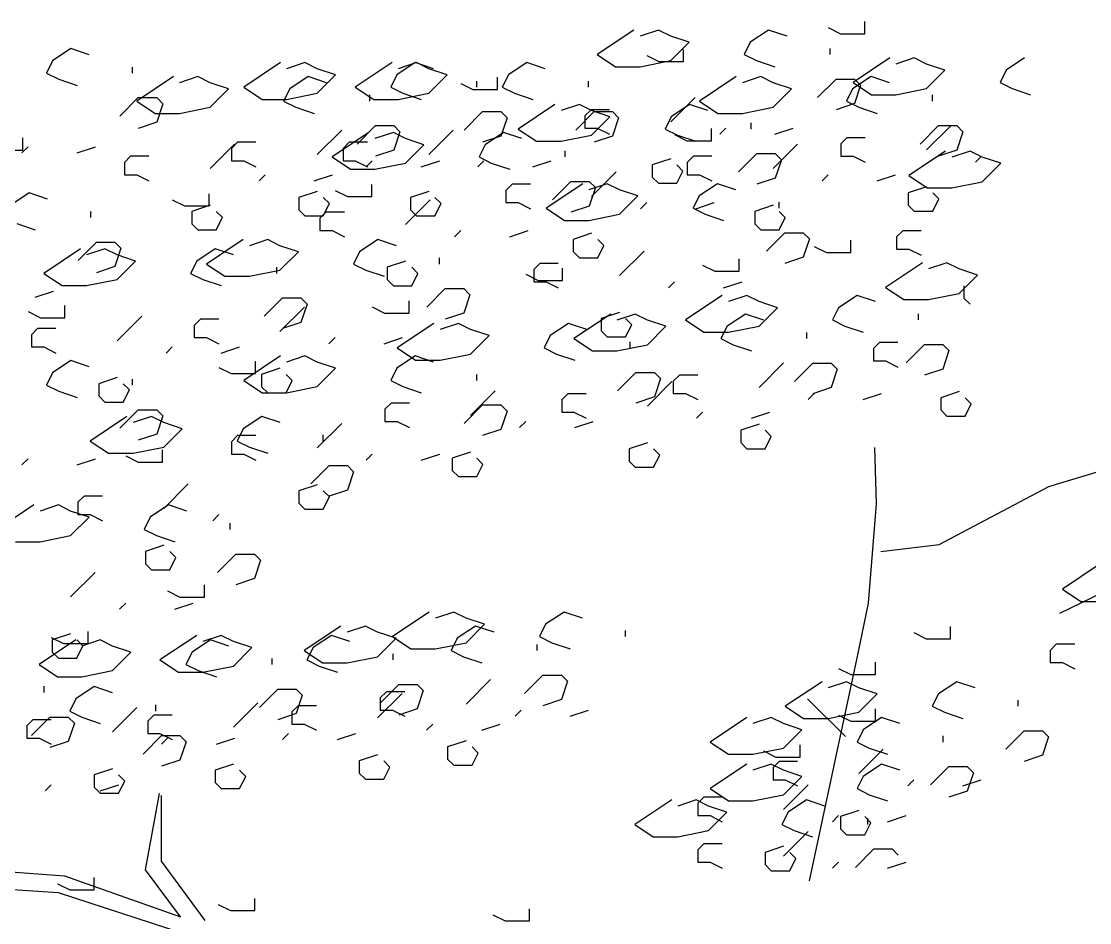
# Model space of a CAD drawing. Header units: millimetres. Extents: x 87938 to 265635, y 330093 to 434310.
# Drawn here: x 258523 to 260160, y 371832 to 373213 of the extents above; entities that cross this region are included whole.
import ezdxf

# ---------------------------------------------------------------- set-up
doc = ezdxf.new("R2010")
doc.units = ezdxf.units.MM

# ---------------------------------------------------------------- blocks, each defined once
blk = doc.blocks.new('A$C61DD4849')
for p, q in [((2969.5, 7958.4), (2913.2, 7920.9)), ((3007, 7958.4), (2978.9, 7949)), ((3025.8, 7949), (3007, 7958.4)), ((3175.9, 7958.4), (3147.8, 7939.7)), ((3204.1, 7949), (3175.9, 7958.4)), ((3267.1, 7962.2), (3285.9, 7952.8)), ((3323.4, 7952.8), (3323.4, 7971.6)), ((3053.9, 7939.7), (3025.8, 7949)), ((3285.9, 7952.8), (3323.4, 7952.8)), ((2106.6, 7929.9), (2078.4, 7911.1)), ((2134.7, 7920.5), (2106.6, 7929.9)), ((3025.8, 7911.5), (3053.9, 7939.7)), ((3045.4, 7910), (3045.4, 7928.8)), ((3147.8, 7939.7), (3138.4, 7920.9)), ((3269.8, 7930.3), (3269.8, 7920.9)), ((2078.4, 7911.1), (2069, 7892.3)), ((2427.7, 7908.5), (2371.4, 7870.9)), ((2465.2, 7908.5), (2437, 7899.1)), ((2484, 7899.1), (2465.2, 7908.5)), ((2598.8, 7908.5), (2542.4, 7870.9)), ((2634.1, 7908.5), (2606, 7889.7)), ((2636.3, 7908.5), (2608.1, 7899.1)), ((2662.3, 7899.1), (2634.1, 7908.5)), ((2655.1, 7899.1), (2636.3, 7908.5)), ((2805.2, 7908.5), (2777.1, 7889.7)), ((2833.4, 7899.1), (2805.2, 7908.5)), ((2913.2, 7920.9), (2941.3, 7902.1)), ((2978.9, 7902.1), (3025.8, 7911.5)), ((2989, 7919.4), (3007.8, 7910)), ((3007.8, 7910), (3045.4, 7910)), ((3138.4, 7920.9), (3157.2, 7911.5)), ((3157.2, 7911.5), (3185.3, 7902.1)), ((3361.6, 7915.6), (3305.3, 7878.1)), ((3399.1, 7915.6), (3370.9, 7906.2)), ((3417.9, 7906.2), (3399.1, 7915.6)), ((3568, 7915.6), (3539.9, 7896.9)), ((2069, 7892.3), (2087.8, 7882.9)), ((2200.4, 7901.7), (2200.4, 7892.3)), ((2512.1, 7889.7), (2484, 7899.1)), ((2683.2, 7889.7), (2655.1, 7899.1)), ((2941.3, 7902.1), (2978.9, 7902.1)), ((3446, 7896.9), (3417.9, 7906.2)), ((3417.9, 7868.7), (3446, 7896.9)), ((3539.9, 7896.9), (3530.5, 7878.1)), ((2087.8, 7882.9), (2116, 7873.6)), ((2263.7, 7887.1), (2207.4, 7849.5)), ((2301.2, 7887.1), (2273.1, 7877.7)), ((2320, 7877.7), (2301.2, 7887.1)), ((2348.2, 7868.3), (2320, 7877.7)), ((2470.2, 7887.1), (2442, 7868.3)), ((2498.3, 7877.7), (2470.2, 7887.1)), ((2484, 7861.5), (2512.1, 7889.7)), ((2606, 7889.7), (2596.6, 7870.9)), ((2655.1, 7861.5), (2683.2, 7889.7)), ((2703.9, 7876.6), (2722.7, 7867.2)), ((2728, 7880.3), (2728, 7870.9)), ((2760.2, 7867.2), (2760.2, 7886)), ((2777.1, 7889.7), (2767.7, 7870.9)), ((2899.1, 7880.3), (2899.1, 7870.9)), ((3126.3, 7887.1), (3070, 7849.5)), ((3163.8, 7887.1), (3135.7, 7877.7)), ((3182.6, 7877.7), (3163.8, 7887.1)), ((3210.8, 7868.3), (3182.6, 7877.7)), ((3251, 7855.1), (3279.2, 7883.3)), ((3279.2, 7883.3), (3307.3, 7883.3)), ((3332.8, 7887.1), (3304.6, 7868.3)), ((3305.3, 7878.1), (3333.4, 7859.3)), ((3307.3, 7883.3), (3316.7, 7873.9)), ((3360.9, 7877.7), (3332.8, 7887.1)), ((3530.5, 7878.1), (3549.3, 7868.7)), ((2320, 7840.1), (2348.2, 7868.3)), ((2371.4, 7870.9), (2399.5, 7852.2)), ((2442, 7868.3), (2432.6, 7849.5)), ((2437, 7852.2), (2484, 7861.5)), ((2542.4, 7870.9), (2570.6, 7852.2)), ((2596.6, 7870.9), (2615.4, 7861.5)), ((2608.1, 7852.2), (2655.1, 7861.5)), ((2615.4, 7861.5), (2643.5, 7852.2)), ((2722.7, 7867.2), (2760.2, 7867.2)), ((2767.7, 7870.9), (2786.5, 7861.5)), ((2786.5, 7861.5), (2814.6, 7852.2)), ((3182.6, 7840.1), (3210.8, 7868.3)), ((3304.6, 7868.3), (3295.2, 7849.5)), ((3316.7, 7873.9), (3307.3, 7845.7)), ((3333.4, 7859.3), (3370.9, 7859.3)), ((3370.9, 7859.3), (3417.9, 7868.7)), ((3549.3, 7868.7), (3577.4, 7859.3)), ((2181.7, 7826.6), (2209.8, 7854.8)), ((2207.4, 7849.5), (2235.5, 7830.7)), ((2209.8, 7854.8), (2238, 7854.8)), ((2238, 7854.8), (2247.4, 7845.4)), ((2247.4, 7845.4), (2238, 7817.2)), ((2399.5, 7852.2), (2437, 7852.2)), ((2432.6, 7849.5), (2451.4, 7840.1)), ((2564, 7858.9), (2564, 7849.5)), ((2570.6, 7852.2), (2608.1, 7852.2)), ((2848.3, 7844.3), (2792, 7806.7)), ((2885.8, 7844.3), (2857.7, 7834.9)), ((2904.6, 7834.9), (2885.8, 7844.3)), ((3063.3, 7855.1), (3025.8, 7817.6)), ((3054.7, 7844.3), (3026.6, 7825.5)), ((3082.9, 7834.9), (3054.7, 7844.3)), ((3070, 7849.5), (3098.2, 7830.7)), ((3307.3, 7845.7), (3279.2, 7836.3)), ((3295.2, 7849.5), (3314, 7840.1)), ((3426.6, 7858.9), (3426.6, 7849.5)), ((2235.5, 7830.7), (2273.1, 7830.7)), ((2273.1, 7830.7), (2320, 7840.1)), ((2451.4, 7840.1), (2479.5, 7830.7)), ((2709.2, 7805.2), (2737.4, 7833.4)), ((2737.4, 7833.4), (2765.5, 7833.4)), ((2765.5, 7833.4), (2774.9, 7824)), ((2880.3, 7805.2), (2908.5, 7833.4)), ((2903.8, 7836.3), (2894.4, 7826.9)), ((2894.4, 7826.9), (2894.4, 7808.2)), ((2931.9, 7836.3), (2903.8, 7836.3)), ((2932.7, 7825.5), (2904.6, 7834.9)), ((2908.5, 7833.4), (2936.6, 7833.4)), ((2936.6, 7833.4), (2946, 7824)), ((3098.2, 7830.7), (3135.7, 7830.7)), ((3135.7, 7830.7), (3182.6, 7840.1)), ((3314, 7840.1), (3342.2, 7830.7)), ((2238, 7817.2), (2209.8, 7807.8)), ((2545.2, 7783.8), (2573.4, 7812)), ((2573.4, 7812), (2601.6, 7812)), ((2601.6, 7812), (2610.9, 7802.6)), ((2774.9, 7824), (2765.5, 7795.8)), ((2904.6, 7797.3), (2932.7, 7825.5)), ((2946, 7824), (2936.6, 7795.8)), ((3026.6, 7825.5), (3017.2, 7806.7)), ((3148.6, 7816.1), (3148.6, 7806.7)), ((3407.9, 7783.8), (3436, 7812)), ((3455.4, 7812.3), (3417.9, 7774.8)), ((3436, 7812), (3464.2, 7812)), ((3464.2, 7812), (3473.6, 7802.6)), ((2521.5, 7805.2), (2484, 7767.6)), ((2563.1, 7801.5), (2506.8, 7763.9)), ((2600.7, 7801.5), (2572.5, 7792.1)), ((2619.4, 7792.1), (2600.7, 7801.5)), ((2610.9, 7802.6), (2601.6, 7774.4)), ((2692.6, 7805.2), (2655.1, 7767.6)), ((2765.5, 7795.8), (2737.4, 7786.4)), ((2769.6, 7801.5), (2741.4, 7782.7)), ((2797.7, 7792.1), (2769.6, 7801.5)), ((2792, 7806.7), (2820.1, 7787.9)), ((2857.7, 7787.9), (2904.6, 7797.3)), ((2894.4, 7808.2), (2913.2, 7808.2)), ((2936.6, 7795.8), (2908.5, 7786.4)), ((2913.2, 7808.2), (2931.9, 7798.8)), ((3017.2, 7806.7), (3036, 7797.3)), ((3031.8, 7798.2), (3050.6, 7788.8)), ((3036, 7797.3), (3064.1, 7787.9)), ((3088.1, 7788.8), (3088.1, 7807.6)), ((3110.2, 7808.2), (3100.9, 7798.8)), ((3185.3, 7798.8), (3213.5, 7808.2)), ((3295.9, 7793.5), (3286.5, 7784.1)), ((3324, 7793.5), (3295.9, 7793.5)), ((3473.6, 7802.6), (3464.2, 7774.4)), ((2040.9, 7779.6), (2031.5, 7770.2)), ((2033, 7774.5), (2033, 7793.3)), ((2116, 7770.2), (2144.1, 7779.6)), ((2357.5, 7783.8), (2320, 7746.2)), ((2362, 7786.4), (2352.6, 7777)), ((2390.1, 7786.4), (2362, 7786.4)), ((2533.1, 7786.4), (2523.7, 7777)), ((2561.2, 7786.4), (2533.1, 7786.4)), ((2647.6, 7782.7), (2619.4, 7792.1)), ((2619.4, 7754.5), (2647.6, 7782.7)), ((2741.4, 7782.7), (2732, 7763.9)), ((2820.1, 7787.9), (2857.7, 7787.9)), ((3050.6, 7788.8), (3088.1, 7788.8)), ((3220.2, 7783.8), (3182.6, 7746.2)), ((3286.5, 7784.1), (3286.5, 7765.4)), ((1995.5, 7774.5), (2033, 7774.5)), ((2198, 7765), (2188.6, 7755.6)), ((2226.2, 7765), (2198, 7765)), ((2352.6, 7777), (2352.6, 7758.2)), ((2506.8, 7763.9), (2535, 7745.1)), ((2523.7, 7777), (2523.7, 7758.2)), ((2601.6, 7774.4), (2573.4, 7765)), ((2732, 7763.9), (2750.8, 7754.5)), ((2863.4, 7773.3), (2863.4, 7763.9)), ((3025.8, 7761.2), (2997.6, 7751.8)), ((3060.6, 7765), (3051.2, 7755.6)), ((3088.8, 7765), (3060.6, 7765)), ((3129.8, 7741), (3158, 7769.2)), ((3158, 7769.2), (3186.1, 7769.2)), ((3186.1, 7769.2), (3195.5, 7759.8)), ((3286.5, 7765.4), (3305.3, 7765.4)), ((3305.3, 7765.4), (3324, 7756)), ((3447.1, 7773), (3390.8, 7735.4)), ((3464.2, 7774.4), (3436, 7765)), ((3484.7, 7773), (3456.5, 7763.6)), ((3503.4, 7763.6), (3484.7, 7773)), ((3502.3, 7765.4), (3493, 7756)), ((3531.6, 7754.2), (3503.4, 7763.6)), ((2188.6, 7755.6), (2188.6, 7736.8)), ((2352.6, 7758.2), (2371.4, 7758.2)), ((2371.4, 7758.2), (2390.1, 7748.8)), ((2523.7, 7758.2), (2542.4, 7758.2)), ((2535, 7745.1), (2572.5, 7745.1)), ((2542.4, 7758.2), (2561.2, 7748.8)), ((2568.4, 7758.2), (2559.1, 7748.8)), ((2572.5, 7745.1), (2619.4, 7754.5)), ((2643.5, 7748.8), (2671.7, 7758.2)), ((2739.5, 7758.2), (2730.1, 7748.8)), ((2750.8, 7754.5), (2779, 7745.1)), ((2814.6, 7748.8), (2842.8, 7758.2)), ((2997.6, 7751.8), (2997.6, 7733)), ((3044.5, 7742.4), (3035.2, 7751.8)), ((3051.2, 7755.6), (3051.2, 7736.8)), ((3195.5, 7759.8), (3186.1, 7731.6)), ((3503.4, 7726), (3531.6, 7754.2)), ((2188.6, 7736.8), (2207.4, 7736.8)), ((2207.4, 7736.8), (2226.2, 7727.4)), ((2404.5, 7736.8), (2395.1, 7727.4)), ((2479.5, 7727.4), (2507.7, 7736.8)), ((2942.1, 7741), (2904.6, 7703.4)), ((2997.6, 7733), (3007, 7723.6)), ((3035.2, 7723.6), (3044.5, 7742.4)), ((3051.2, 7736.8), (3070, 7736.8)), ((3070, 7736.8), (3088.8, 7727.4)), ((3186.1, 7731.6), (3158, 7722.2)), ((3267.1, 7736.8), (3257.7, 7727.4)), ((3342.2, 7727.4), (3370.3, 7736.8)), ((3390.8, 7735.4), (3419, 7716.6)), ((2511.4, 7712.6), (2530.2, 7703.2)), ((2567.7, 7703.2), (2567.7, 7722)), ((2782.6, 7722.2), (2773.2, 7712.8)), ((2773.2, 7712.8), (2773.2, 7694)), ((2810.7, 7722.2), (2782.6, 7722.2)), ((2891, 7723), (2834.7, 7685.5)), ((2844.7, 7698.2), (2872.8, 7726.4)), ((2872.8, 7726.4), (2901, 7726.4)), ((2928.6, 7723), (2900.4, 7713.6)), ((2901, 7726.4), (2910.4, 7717)), ((2910.4, 7717), (2901, 7688.8)), ((2947.4, 7713.6), (2928.6, 7723)), ((2975.5, 7704.3), (2947.4, 7713.6)), ((3007, 7723.6), (3025.8, 7723.6)), ((3025.8, 7723.6), (3035.2, 7723.6)), ((3097.5, 7723), (3069.4, 7704.3)), ((3125.7, 7713.6), (3097.5, 7723)), ((3417.9, 7718.4), (3389.7, 7709)), ((3419, 7716.6), (3456.5, 7716.6)), ((3456.5, 7716.6), (3503.4, 7726)), ((2042.4, 7708.8), (2014.3, 7690)), ((2070.6, 7699.4), (2042.4, 7708.8)), ((2261.9, 7698.3), (2280.7, 7688.9)), ((2318.2, 7688.9), (2318.2, 7707.7)), ((2484, 7711.3), (2455.8, 7701.9)), ((2455.8, 7701.9), (2455.8, 7683.1)), ((2502.7, 7692.5), (2493.4, 7701.9)), ((2530.2, 7703.2), (2567.7, 7703.2)), ((2657, 7698.2), (2619.4, 7660.6)), ((2655.1, 7711.3), (2626.9, 7701.9)), ((2626.9, 7701.9), (2626.9, 7683.1)), ((2673.8, 7692.5), (2664.5, 7701.9)), ((2947.4, 7676.1), (2975.5, 7704.3)), ((3069.4, 7704.3), (3060, 7685.5)), ((3389.7, 7709), (3389.7, 7690.2)), ((3436.6, 7699.6), (3427.3, 7709)), ((3427.3, 7680.8), (3436.6, 7699.6)), ((2136.3, 7680.6), (2136.3, 7671.2)), ((2280.7, 7688.9), (2318.2, 7688.9)), ((2320, 7689.9), (2291.8, 7680.5)), ((2291.8, 7680.5), (2291.8, 7661.7)), ((2338.8, 7671.1), (2329.4, 7680.5)), ((2455.8, 7683.1), (2465.2, 7673.7)), ((2497.4, 7679.4), (2488, 7670)), ((2493.4, 7673.7), (2502.7, 7692.5)), ((2525.6, 7679.4), (2497.4, 7679.4)), ((2626.9, 7683.1), (2636.3, 7673.7)), ((2664.5, 7673.7), (2673.8, 7692.5)), ((2773.2, 7694), (2792, 7694)), ((2792, 7694), (2810.7, 7684.6)), ((2834.7, 7685.5), (2862.9, 7666.7)), ((2901, 7688.8), (2872.8, 7679.4)), ((2989, 7694), (2979.7, 7684.6)), ((3060, 7685.5), (3078.7, 7676.1)), ((3064.1, 7684.6), (3092.3, 7694)), ((3182.6, 7689.9), (3154.5, 7680.5)), ((3154.5, 7680.5), (3154.5, 7661.7)), ((3191.4, 7694.9), (3191.4, 7685.5)), ((3201.4, 7671.1), (3192, 7680.5)), ((3389.7, 7690.2), (3399.1, 7680.8)), ((3399.1, 7680.8), (3417.9, 7680.8)), ((3417.9, 7680.8), (3427.3, 7680.8)), ((2329.4, 7652.3), (2338.8, 7671.1)), ((2465.2, 7673.7), (2484, 7673.7)), ((2484, 7673.7), (2493.4, 7673.7)), ((2488, 7670), (2488, 7651.2)), ((2636.3, 7673.7), (2655.1, 7673.7)), ((2655.1, 7673.7), (2664.5, 7673.7)), ((2862.9, 7666.7), (2900.4, 7666.7)), ((2900.4, 7666.7), (2947.4, 7676.1)), ((3078.7, 7676.1), (3106.9, 7666.7)), ((3192, 7652.3), (3201.4, 7671.1)), ((2023.7, 7661.8), (2051.8, 7652.4)), ((2291.8, 7661.7), (2301.2, 7652.3)), ((2301.2, 7652.3), (2320, 7652.3)), ((2320, 7652.3), (2329.4, 7652.3)), ((2488, 7651.2), (2506.8, 7651.2)), ((2506.8, 7651.2), (2525.6, 7641.8)), ((2703.9, 7651.2), (2694.5, 7641.8)), ((2779, 7641.8), (2807.1, 7651.2)), ((2904.6, 7647.1), (2876.4, 7637.7)), ((3154.5, 7661.7), (3163.8, 7652.3)), ((3163.8, 7652.3), (3182.6, 7652.3)), ((3172.6, 7619.7), (3200.8, 7647.9)), ((3182.6, 7652.3), (3192, 7652.3)), ((3200.8, 7647.9), (3228.9, 7647.9)), ((3228.9, 7647.9), (3238.3, 7638.5)), ((3381.4, 7650.9), (3372, 7641.5)), ((3409.6, 7650.9), (3381.4, 7650.9)), ((2117.5, 7605.5), (2145.7, 7633.6)), ((2145.7, 7633.6), (2173.8, 7633.6)), ((2173.8, 7633.6), (2183.2, 7624.2)), ((2370.6, 7637.4), (2314.3, 7599.9)), ((2408.2, 7637.4), (2380, 7628)), ((2426.9, 7628), (2408.2, 7637.4)), ((2577.1, 7637.4), (2548.9, 7618.6)), ((2605.3, 7628), (2577.1, 7637.4)), ((2876.4, 7637.7), (2876.4, 7618.9)), ((2923.4, 7628.3), (2914, 7637.7)), ((3238.3, 7638.5), (3228.9, 7610.3)), ((3302, 7617.6), (3302, 7636.4)), ((3372, 7641.5), (3372, 7622.7)), ((2121.1, 7623.2), (2064.8, 7585.6)), ((2158.7, 7623.2), (2130.5, 7613.8)), ((2177.4, 7613.8), (2158.7, 7623.2)), ((2183.2, 7624.2), (2173.8, 7596.1)), ((2205.6, 7604.4), (2177.4, 7613.8)), ((2327.6, 7623.2), (2299.4, 7604.4)), ((2355.7, 7613.8), (2327.6, 7623.2)), ((2455.1, 7618.6), (2426.9, 7628)), ((2426.9, 7590.5), (2455.1, 7618.6)), ((2548.9, 7618.6), (2539.6, 7599.9)), ((2876.4, 7618.9), (2885.8, 7609.5)), ((2914, 7609.5), (2923.4, 7628.3)), ((2984.9, 7619.7), (2947.4, 7582.2)), ((3245.7, 7627), (3264.5, 7617.6)), ((3264.5, 7617.6), (3302, 7617.6)), ((3372, 7622.7), (3390.8, 7622.7)), ((3390.8, 7622.7), (3409.6, 7613.3)), ((2177.4, 7576.2), (2205.6, 7604.4)), ((2299.4, 7604.4), (2290, 7585.6)), ((2314.3, 7599.9), (2342.5, 7581.1)), ((2539.6, 7599.9), (2558.3, 7590.5)), ((2619.4, 7604.3), (2591.3, 7594.9)), ((2671, 7609.3), (2671, 7599.9)), ((2825.4, 7600.9), (2816, 7591.5)), ((2853.5, 7600.9), (2825.4, 7600.9)), ((2885.8, 7609.5), (2904.6, 7609.5)), ((2904.6, 7609.5), (2914, 7609.5)), ((3074.6, 7598.4), (3093.4, 7589)), ((3130.9, 7589), (3130.9, 7607.8)), ((3228.9, 7610.3), (3200.8, 7600.9)), ((3411.5, 7601.8), (3355.2, 7564.2)), ((3449, 7601.8), (3420.9, 7592.4)), ((3467.8, 7592.4), (3449, 7601.8)), ((2064.8, 7585.6), (2093, 7566.8)), ((2173.8, 7596.1), (2145.7, 7586.7)), ((2290, 7585.6), (2308.8, 7576.2)), ((2342.5, 7581.1), (2380, 7581.1)), ((2380, 7581.1), (2426.9, 7590.5)), ((2421.4, 7595), (2421.4, 7585.6)), ((2558.3, 7590.5), (2586.5, 7581.1)), ((2591.3, 7594.9), (2591.3, 7576.1)), ((2638.2, 7585.5), (2628.8, 7594.9)), ((2628.8, 7566.7), (2638.2, 7585.5)), ((2803.7, 7584.2), (2822.5, 7574.8)), ((2816, 7591.5), (2816, 7572.8)), ((2860, 7574.8), (2860, 7593.6)), ((3093.4, 7589), (3130.9, 7589)), ((3495.9, 7583), (3467.8, 7592.4)), ((3467.8, 7554.8), (3495.9, 7583)), ((2093, 7566.8), (2130.5, 7566.8)), ((2130.5, 7566.8), (2177.4, 7576.2)), ((2308.8, 7576.2), (2337, 7566.8)), ((2591.3, 7576.1), (2600.7, 7566.7)), ((2600.7, 7566.7), (2619.4, 7566.7)), ((2619.4, 7566.7), (2628.8, 7566.7)), ((2816, 7572.8), (2834.7, 7572.8)), ((2822.5, 7574.8), (2860, 7574.8)), ((2834.7, 7572.8), (2853.5, 7563.4)), ((3031.8, 7572.8), (3022.4, 7563.4)), ((3106.9, 7563.4), (3135.1, 7572.8)), ((3475.3, 7566.3), (3475.3, 7547.6)), ((2051.8, 7549.1), (2080, 7558.5)), ((2402.7, 7519.9), (2430.8, 7548)), ((2430.8, 7548), (2459, 7548)), ((2459, 7548), (2468.4, 7538.6)), ((2652.2, 7534.1), (2680.3, 7562.3)), ((2680.3, 7562.3), (2708.5, 7562.3)), ((2708.5, 7562.3), (2717.9, 7552.9)), ((2717.9, 7552.9), (2708.5, 7524.7)), ((3104.9, 7551.8), (3048.6, 7514.3)), ((3142.5, 7551.8), (3114.3, 7542.4)), ((3161.2, 7542.4), (3142.5, 7551.8)), ((3311.4, 7551.8), (3283.2, 7533)), ((3339.5, 7542.4), (3311.4, 7551.8)), ((3355.2, 7564.2), (3383.3, 7545.4)), ((3420.9, 7545.4), (3467.8, 7554.8)), ((2097.2, 7517.7), (2097.2, 7536.5)), ((2464.5, 7534.1), (2426.9, 7496.5)), ((2468.4, 7538.6), (2459, 7510.5)), ((2568.4, 7534.2), (2587.2, 7524.8)), ((2624.7, 7524.8), (2624.7, 7543.6)), ((3189.4, 7533), (3161.2, 7542.4)), ((3161.2, 7504.9), (3189.4, 7533)), ((3283.2, 7533), (3273.9, 7514.3)), ((3383.3, 7545.4), (3420.9, 7545.4)), ((3475.3, 7547.6), (3484.7, 7538.2)), ((2040.9, 7527.1), (2059.7, 7517.7)), ((2059.7, 7517.7), (2097.2, 7517.7)), ((2215, 7519.9), (2177.4, 7482.3)), ((2304.9, 7515.3), (2295.5, 7505.9)), ((2333.1, 7515.3), (2304.9, 7515.3)), ((2587.2, 7524.8), (2624.7, 7524.8)), ((2708.5, 7524.7), (2680.3, 7515.3)), ((2933.8, 7523.3), (2877.5, 7485.7)), ((2947.4, 7525.8), (2919.2, 7516.4)), ((2919.2, 7516.4), (2919.2, 7497.6)), ((2971.4, 7523.3), (2943.2, 7513.9)), ((2966.1, 7507), (2956.7, 7516.4)), ((2990.1, 7513.9), (2971.4, 7523.3)), ((3140.3, 7523.3), (3112.1, 7504.5)), ((3168.4, 7513.9), (3140.3, 7523.3)), ((3405.2, 7523.7), (3405.2, 7514.3)), ((2055.4, 7501.1), (2046, 7491.7)), ((2083.6, 7501.1), (2055.4, 7501.1)), ((2295.5, 7505.9), (2295.5, 7487.2)), ((2459, 7510.5), (2430.8, 7501.1)), ((2662.9, 7509), (2606.6, 7471.5)), ((2700.5, 7509), (2672.3, 7499.6)), ((2719.2, 7499.6), (2700.5, 7509)), ((2747.4, 7490.2), (2719.2, 7499.6)), ((2869.4, 7509), (2841.2, 7490.2)), ((2897.5, 7499.6), (2869.4, 7509)), ((2956.7, 7488.2), (2966.1, 7507)), ((3018.3, 7504.5), (2990.1, 7513.9)), ((2990.1, 7476.3), (3018.3, 7504.5)), ((3048.6, 7514.3), (3076.8, 7495.5)), ((3112.1, 7504.5), (3102.8, 7485.7)), ((3114.3, 7495.5), (3161.2, 7504.9)), ((3273.9, 7514.3), (3292.6, 7504.9)), ((3292.6, 7504.9), (3320.8, 7495.5)), ((2046, 7491.7), (2046, 7472.9)), ((2295.5, 7487.2), (2314.3, 7487.2)), ((2314.3, 7487.2), (2333.1, 7477.8)), ((2511.4, 7487.2), (2502, 7477.8)), ((2586.5, 7477.8), (2614.6, 7487.2)), ((2719.2, 7462.1), (2747.4, 7490.2)), ((2841.2, 7490.2), (2831.9, 7471.5)), ((2877.5, 7485.7), (2905.7, 7466.9)), ((2919.2, 7497.6), (2928.6, 7488.2)), ((2928.6, 7488.2), (2947.4, 7488.2)), ((2947.4, 7488.2), (2956.7, 7488.2)), ((3076.8, 7495.5), (3114.3, 7495.5)), ((3102.8, 7485.7), (3121.5, 7476.3)), ((3234.1, 7495.1), (3234.1, 7485.7)), ((2046, 7472.9), (2064.8, 7472.9)), ((2064.8, 7472.9), (2083.6, 7463.5)), ((2261.9, 7472.9), (2252.5, 7463.5)), ((2337, 7463.5), (2365.1, 7472.9)), ((2606.6, 7471.5), (2634.8, 7452.7)), ((2831.9, 7471.5), (2850.6, 7462.1)), ((2905.7, 7466.9), (2943.2, 7466.9)), ((2943.2, 7466.9), (2990.1, 7476.3)), ((2963.2, 7480.9), (2963.2, 7471.5)), ((3121.5, 7476.3), (3149.7, 7466.9)), ((3345.8, 7479.7), (3336.4, 7470.3)), ((3336.4, 7470.3), (3336.4, 7451.5)), ((3373.9, 7479.7), (3345.8, 7479.7)), ((3386.5, 7448.5), (3414.6, 7476.7)), ((3414.6, 7476.7), (3442.8, 7476.7)), ((3442.8, 7476.7), (3452.2, 7467.3)), ((3452.2, 7467.3), (3442.8, 7439.1)), ((2106.6, 7452), (2078.4, 7433.2)), ((2134.7, 7442.6), (2106.6, 7452)), ((2427.7, 7459.1), (2371.4, 7421.5)), ((2389.5, 7432.1), (2389.5, 7450.9)), ((2465.2, 7459.1), (2437, 7449.7)), ((2484, 7449.7), (2465.2, 7459.1)), ((2512.1, 7440.3), (2484, 7449.7)), ((2634.1, 7459.1), (2606, 7440.3)), ((2662.3, 7449.7), (2634.1, 7459.1)), ((2634.8, 7452.7), (2672.3, 7452.7)), ((2672.3, 7452.7), (2719.2, 7462.1)), ((2850.6, 7462.1), (2878.8, 7452.7)), ((3336.4, 7451.5), (3355.2, 7451.5)), ((3355.2, 7451.5), (3373.9, 7442.1)), ((2333.2, 7441.5), (2351.9, 7432.1)), ((2426.9, 7440.2), (2398.8, 7430.8)), ((2484, 7412.1), (2512.1, 7440.3)), ((2606, 7440.3), (2596.6, 7421.5)), ((2944.5, 7405.7), (2972.6, 7433.9)), ((2972.6, 7433.9), (3000.8, 7433.9)), ((3000.8, 7433.9), (3010.2, 7424.5)), ((3198.8, 7448.5), (3161.2, 7410.9)), ((3215.4, 7420), (3243.5, 7448.2)), ((3243.5, 7448.2), (3271.7, 7448.2)), ((3271.7, 7448.2), (3281.1, 7438.8)), ((3281.1, 7438.8), (3271.7, 7410.6)), ((3442.8, 7439.1), (3414.6, 7429.7)), ((2078.4, 7433.2), (2069, 7414.4)), ((2177.4, 7425.9), (2149.3, 7416.5)), ((2200.4, 7423.8), (2200.4, 7414.4)), ((2351.9, 7432.1), (2389.5, 7432.1)), ((2371.4, 7421.5), (2399.5, 7402.7)), ((2398.8, 7430.8), (2398.8, 7412)), ((2445.7, 7421.4), (2436.3, 7430.8)), ((2436.3, 7402.6), (2445.7, 7421.4)), ((2596.6, 7421.5), (2615.4, 7412.1)), ((2728, 7430.9), (2728, 7421.5)), ((3027.7, 7420), (2990.1, 7382.4)), ((3010.2, 7424.5), (3000.8, 7396.3)), ((3039.2, 7429.7), (3029.8, 7420.3)), ((3029.8, 7420.3), (3029.8, 7401.6)), ((3067.4, 7429.7), (3039.2, 7429.7)), ((2069, 7414.4), (2087.8, 7405)), ((2087.8, 7405), (2116, 7395.6)), ((2149.3, 7416.5), (2149.3, 7397.8)), ((2196.2, 7407.1), (2186.8, 7416.5)), ((2186.8, 7388.4), (2196.2, 7407.1)), ((2398.8, 7412), (2408.2, 7402.6)), ((2399.5, 7402.7), (2437, 7402.7)), ((2408.2, 7402.6), (2426.9, 7402.6)), ((2426.9, 7402.6), (2436.3, 7402.6)), ((2437, 7402.7), (2484, 7412.1)), ((2615.4, 7412.1), (2643.5, 7402.7)), ((2756.8, 7405.7), (2719.2, 7368.1)), ((2868.1, 7401.2), (2858.7, 7391.8)), ((2896.3, 7401.2), (2868.1, 7401.2)), ((3029.8, 7401.6), (3048.6, 7401.6)), ((3048.6, 7401.6), (3067.4, 7392.2)), ((3245.7, 7401.6), (3236.3, 7392.2)), ((3271.7, 7410.6), (3243.5, 7401.2)), ((3320.8, 7392.2), (3348.9, 7401.6)), ((3467.8, 7404.5), (3439.6, 7395.1)), ((2149.3, 7397.8), (2158.7, 7388.4)), ((2158.7, 7388.4), (2177.4, 7388.4)), ((2177.4, 7388.4), (2186.8, 7388.4)), ((2597.2, 7386.9), (2587.8, 7377.5)), ((2625.4, 7386.9), (2597.2, 7386.9)), ((2858.7, 7391.8), (2858.7, 7373)), ((3000.8, 7396.3), (2972.6, 7386.9)), ((3439.6, 7395.1), (3439.6, 7376.4)), ((3486.5, 7385.7), (3477.2, 7395.1)), ((3477.2, 7367), (3486.5, 7385.7)), ((2181.7, 7348.6), (2209.8, 7376.8)), ((2209.8, 7376.8), (2238, 7376.8)), ((2238, 7376.8), (2247.4, 7367.4)), ((2587.8, 7377.5), (2587.8, 7358.8)), ((2709.2, 7355.8), (2737.4, 7384)), ((2737.4, 7384), (2765.5, 7384)), ((2765.5, 7384), (2774.9, 7374.6)), ((2774.9, 7374.6), (2765.5, 7346.4)), ((2858.7, 7373), (2877.5, 7373)), ((2877.5, 7373), (2896.3, 7363.6)), ((3074.6, 7373), (3065.2, 7363.6)), ((3149.7, 7363.6), (3177.8, 7373)), ((3439.6, 7376.4), (3449, 7367)), ((2192.4, 7366.4), (2136.1, 7328.8)), ((2229.9, 7366.4), (2201.8, 7357)), ((2248.7, 7357), (2229.9, 7366.4)), ((2247.4, 7367.4), (2238, 7339.3)), ((2276.9, 7347.6), (2248.7, 7357)), ((2398.9, 7366.4), (2370.7, 7347.6)), ((2427, 7357), (2398.9, 7366.4)), ((2521.5, 7355.8), (2484, 7318.2)), ((2587.8, 7358.8), (2606.6, 7358.8)), ((2606.6, 7358.8), (2625.4, 7349.4)), ((2803.7, 7358.8), (2794.3, 7349.4)), ((2878.8, 7349.4), (2906.9, 7358.8)), ((3161.2, 7354.6), (3133.1, 7345.2)), ((3449, 7367), (3467.8, 7367)), ((3467.8, 7367), (3477.2, 7367)), ((2238, 7339.3), (2209.8, 7329.9)), ((2248.7, 7319.4), (2276.9, 7347.6)), ((2362, 7337), (2352.6, 7327.6)), ((2370.7, 7347.6), (2361.3, 7328.8)), ((2390.1, 7337), (2362, 7337)), ((2492.7, 7338.2), (2492.7, 7328.8)), ((2765.5, 7346.4), (2737.4, 7337)), ((3133.1, 7345.2), (3133.1, 7326.4)), ((3180, 7335.8), (3170.6, 7345.2)), ((3170.6, 7317), (3180, 7335.8)), ((2136.1, 7328.8), (2164.2, 7310)), ((2201.8, 7310), (2248.7, 7319.4)), ((2352.6, 7327.6), (2352.6, 7308.8)), ((2361.3, 7328.8), (2380.1, 7319.4)), ((2380.1, 7319.4), (2408.3, 7310)), ((2990.1, 7326.1), (2962, 7316.7)), ((3133.1, 7326.4), (3142.5, 7317)), ((3338, 7319.1), (3340.5, 7232.5)), ((3605.3, 7259.1), (3822.9, 7325)), ((2164.2, 7310), (2201.8, 7310)), ((2190.6, 7306), (2209.4, 7296.6)), ((2246.9, 7296.6), (2246.9, 7315.4)), ((2352.6, 7308.8), (2371.4, 7308.8)), ((2371.4, 7308.8), (2390.1, 7299.4)), ((2568.4, 7308.8), (2559.1, 7299.4)), ((2643.5, 7299.4), (2671.7, 7308.8)), ((2719.2, 7311.8), (2691.1, 7302.4)), ((2691.1, 7302.4), (2691.1, 7283.6)), ((2738, 7293), (2728.6, 7302.4)), ((2962, 7316.7), (2962, 7297.9)), ((3008.9, 7307.3), (2999.5, 7316.7)), ((2999.5, 7288.5), (3008.9, 7307.3)), ((3142.5, 7317), (3161.2, 7317)), ((3161.2, 7317), (3170.6, 7317)), ((2040.9, 7301.7), (2031.5, 7292.3)), ((2116, 7292.3), (2144.1, 7301.7)), ((2209.4, 7296.6), (2246.9, 7296.6)), ((2474, 7263), (2502.1, 7291.2)), ((2502.1, 7291.2), (2530.3, 7291.2)), ((2530.3, 7291.2), (2539.7, 7281.8)), ((2728.6, 7274.2), (2738, 7293)), ((2962, 7297.9), (2971.4, 7288.5)), ((2971.4, 7288.5), (2990.1, 7288.5)), ((2990.1, 7288.5), (2999.5, 7288.5)), ((2539.7, 7281.8), (2530.3, 7253.7)), ((2691.1, 7283.6), (2700.5, 7274.2)), ((2700.5, 7274.2), (2719.2, 7274.2)), ((2719.2, 7274.2), (2728.6, 7274.2)), ((2286.3, 7263), (2248.7, 7225.5)), ((2484, 7261.9), (2455.8, 7252.5)), ((2530.3, 7253.7), (2502.1, 7244.3)), ((3437.2, 7170.2), (3605.3, 7259.1)), ((2126.7, 7244.3), (2117.3, 7234.9)), ((2154.9, 7244.3), (2126.7, 7244.3)), ((2455.8, 7252.5), (2455.8, 7233.7)), ((2502.7, 7243.1), (2493.4, 7252.5)), ((2493.4, 7224.3), (2502.7, 7243.1)), ((2049.8, 7230.8), (1993.5, 7193.3)), ((2087.4, 7230.8), (2059.2, 7221.4)), ((2106.1, 7221.4), (2087.4, 7230.8)), ((2134.3, 7212), (2106.1, 7221.4)), ((2117.3, 7234.9), (2117.3, 7216.1)), ((2256.3, 7230.8), (2228.1, 7212)), ((2284.4, 7221.4), (2256.3, 7230.8)), ((2455.8, 7233.7), (2465.2, 7224.3)), ((2465.2, 7224.3), (2484, 7224.3)), ((2484, 7224.3), (2493.4, 7224.3)), ((3340.5, 7232.5), (3328.6, 7080.4)), ((2106.1, 7183.9), (2134.3, 7212)), ((2117.3, 7216.1), (2136.1, 7216.1)), ((2136.1, 7216.1), (2154.9, 7206.7)), ((2228.1, 7212), (2218.8, 7193.3)), ((2333.2, 7216.1), (2323.8, 7206.7)), ((2218.8, 7193.3), (2237.5, 7183.9)), ((2350.1, 7202.7), (2350.1, 7193.3)), ((2021.7, 7174.5), (2059.2, 7174.5)), ((2059.2, 7174.5), (2106.1, 7183.9)), ((2237.5, 7183.9), (2265.7, 7174.5)), ((2248.7, 7169.1), (2220.6, 7159.7)), ((2220.6, 7159.7), (2220.6, 7140.9)), ((2267.5, 7150.3), (2258.1, 7159.7)), ((2331.4, 7127.5), (2359.5, 7155.7)), ((2359.5, 7155.7), (2387.7, 7155.7)), ((2387.7, 7155.7), (2397.1, 7146.3)), ((3348, 7159.5), (3437.2, 7170.2)), ((2220.6, 7140.9), (2229.9, 7131.6)), ((2258.1, 7131.6), (2267.5, 7150.3)), ((2397.1, 7146.3), (2387.7, 7118.1)), ((3682.5, 7139.6), (3626.2, 7102)), ((2143.7, 7127.5), (2106.1, 7089.9)), ((2229.9, 7131.6), (2248.7, 7131.6)), ((2248.7, 7131.6), (2258.1, 7131.6)), ((3758.1, 7130.7), (3621.8, 7064.4)), ((2311.1, 7089.7), (2311.1, 7108.5)), ((2387.7, 7118.1), (2359.5, 7108.7)), ((2254.8, 7099.1), (2273.5, 7089.7)), ((2273.5, 7089.7), (2311.1, 7089.7)), ((3626.2, 7102), (3654.4, 7083.2)), ((2190.6, 7080.6), (2181.2, 7071.2)), ((2265.7, 7071.2), (2293.8, 7080.6)), ((3328.6, 7080.4), (3311.9, 7001.3)), ((3654.4, 7083.2), (3691.9, 7083.2)), ((2655.8, 7066.8), (2599.5, 7029.2)), ((2693.3, 7066.8), (2665.2, 7057.4)), ((2712.1, 7057.4), (2693.3, 7066.8)), ((2740.3, 7048), (2712.1, 7057.4)), ((2862.3, 7066.8), (2834.1, 7048)), ((2890.4, 7057.4), (2862.3, 7066.8)), ((2520.3, 7045.4), (2464, 7007.8)), ((2557.9, 7045.4), (2529.7, 7036)), ((2576.6, 7036), (2557.9, 7045.4)), ((2726.8, 7045.4), (2698.7, 7026.6)), ((2712.1, 7019.8), (2740.3, 7048)), ((2755, 7036), (2726.8, 7045.4)), ((2834.1, 7048), (2824.7, 7029.2)), ((3454.7, 7025.9), (3454.7, 7044.7)), ((2114, 7024), (2057.7, 6986.4)), ((2076.5, 7027.8), (2095.3, 7018.4)), ((2106.1, 7033.6), (2078, 7024.2)), ((2078, 7024.2), (2078, 7005.4)), ((2124.9, 7014.8), (2115.5, 7024.2)), ((2151.5, 7024), (2123.4, 7014.6)), ((2132.8, 7018.4), (2132.8, 7037.2)), ((2170.3, 7014.6), (2151.5, 7024)), ((2299.3, 7031.1), (2243, 6993.5)), ((2320.5, 7024), (2292.3, 7005.2)), ((2336.9, 7031.1), (2308.7, 7021.7)), ((2348.6, 7014.6), (2320.5, 7024)), ((2355.6, 7021.7), (2336.9, 7031.1)), ((2505.8, 7031.1), (2477.7, 7012.3)), ((2534, 7021.7), (2505.8, 7031.1)), ((2604.8, 7026.6), (2576.6, 7036)), ((2576.6, 6998.4), (2604.8, 7026.6)), ((2599.5, 7029.2), (2627.6, 7010.4)), ((2698.7, 7026.6), (2689.3, 7007.8)), ((2824.7, 7029.2), (2843.5, 7019.8)), ((2956.1, 7038.6), (2956.1, 7029.2)), ((3398.4, 7035.3), (3417.2, 7025.9)), ((3417.2, 7025.9), (3454.7, 7025.9)), ((2095.3, 7018.4), (2132.8, 7018.4)), ((2115.5, 6996), (2124.9, 7014.8)), ((2198.4, 7005.2), (2170.3, 7014.6)), ((2383.8, 7012.3), (2355.6, 7021.7)), ((2355.6, 6984.1), (2383.8, 7012.3)), ((2464, 7007.8), (2492.2, 6989)), ((2477.7, 7012.3), (2468.3, 6993.5)), ((2627.6, 7010.4), (2665.2, 7010.4)), ((2665.2, 7010.4), (2712.1, 7019.8)), ((2689.3, 7007.8), (2708, 6998.4)), ((2820.7, 7017.2), (2820.7, 7007.8)), ((2843.5, 7019.8), (2871.6, 7010.4)), ((3616.8, 7017.5), (3607.4, 7008.1)), ((3607.4, 7008.1), (3607.4, 6989.3)), ((3645, 7017.5), (3616.8, 7017.5)), ((2078, 7005.4), (2087.4, 6996)), ((2087.4, 6996), (2106.1, 6996)), ((2106.1, 6996), (2115.5, 6996)), ((2170.3, 6977), (2198.4, 7005.2)), ((2243, 6993.5), (2271.2, 6974.7)), ((2292.3, 7005.2), (2282.9, 6986.4)), ((2414.3, 6995.8), (2414.3, 6986.4)), ((2468.3, 6993.5), (2487, 6984.1)), ((2529.7, 6989), (2576.6, 6998.4)), ((2599.7, 7002.9), (2599.7, 6993.5)), ((2708, 6998.4), (2736.2, 6989)), ((3311.9, 7001.3), (3237.9, 6655)), ((2057.7, 6986.4), (2085.8, 6967.6)), ((2123.4, 6967.6), (2170.3, 6977)), ((2282.9, 6986.4), (2301.7, 6977)), ((2301.7, 6977), (2329.8, 6967.6)), ((2308.7, 6974.7), (2355.6, 6984.1)), ((2487, 6984.1), (2515.2, 6974.7)), ((2492.2, 6989), (2529.7, 6989)), ((3283.2, 6980.4), (3302, 6971)), ((3339.5, 6971), (3339.5, 6989.8)), ((3607.4, 6989.3), (3626.2, 6989.3)), ((3626.2, 6989.3), (3645, 6979.9)), ((2085.8, 6967.6), (2123.4, 6967.6)), ((2271.2, 6974.7), (2308.7, 6974.7)), ((2749.6, 6963.4), (2712.1, 6925.9)), ((2801.9, 6942), (2830, 6970.2)), ((2830, 6970.2), (2858.2, 6970.2)), ((2858.2, 6970.2), (2867.6, 6960.8)), ((2867.6, 6960.8), (2858.2, 6932.7)), ((3257.7, 6960.1), (3201.3, 6922.6)), ((3295.2, 6960.1), (3267, 6950.7)), ((3314, 6950.7), (3295.2, 6960.1)), ((3302, 6971), (3339.5, 6971)), ((3464.1, 6960.1), (3436, 6941.4)), ((3492.3, 6950.7), (3464.1, 6960.1)), ((2065, 6953), (2065, 6943.6)), ((2142.2, 6952.6), (2114.1, 6933.8)), ((2170.4, 6943.2), (2142.2, 6952.6)), ((2395.5, 6920.6), (2423.7, 6948.8)), ((2423.7, 6948.8), (2451.8, 6948.8)), ((2451.8, 6948.8), (2461.2, 6939.4)), ((2590.1, 6944.7), (2580.7, 6935.3)), ((2580.9, 6927.8), (2609, 6956)), ((2618.2, 6944.7), (2590.1, 6944.7)), ((2609, 6956), (2637.2, 6956)), ((2637.2, 6956), (2646.6, 6946.6)), ((2646.6, 6946.6), (2637.2, 6918.4)), ((3342.1, 6941.4), (3314, 6950.7)), ((2114.1, 6933.8), (2104.7, 6915.1)), ((2393.2, 6927.8), (2355.6, 6890.2)), ((2461.2, 6939.4), (2451.8, 6911.3)), ((2614.2, 6942), (2576.6, 6904.5)), ((2580.7, 6935.3), (2580.7, 6916.5)), ((2858.2, 6932.7), (2830, 6923.3)), ((3235.3, 6934), (3293.9, 6876.1)), ((3314, 6913.2), (3342.1, 6941.4)), ((3436, 6941.4), (3426.6, 6922.6)), ((3558, 6932), (3558, 6922.6)), ((2104.7, 6915.1), (2123.5, 6905.7)), ((2207.8, 6920.6), (2170.3, 6883.1)), ((2236.1, 6924.4), (2236.1, 6915.1)), ((2451.8, 6911.3), (2423.7, 6901.9)), ((2454.6, 6923.3), (2445.3, 6913.9)), ((2445.3, 6913.9), (2445.3, 6895.1)), ((2482.8, 6923.3), (2454.6, 6923.3)), ((2580.7, 6916.5), (2599.5, 6916.5)), ((2599.5, 6916.5), (2618.2, 6907.1)), ((2637.2, 6918.4), (2609, 6909)), ((2796.6, 6916.5), (2787.2, 6907.1)), ((2871.6, 6907.1), (2899.8, 6916.5)), ((3201.3, 6922.6), (3229.5, 6903.8)), ((3267, 6903.8), (3314, 6913.2)), ((3339.5, 6899.6), (3339.5, 6918.4)), ((3426.6, 6922.6), (3445.4, 6913.2)), ((3445.4, 6913.2), (3473.5, 6903.8)), ((2048.3, 6901.9), (2038.9, 6892.5)), ((2046.2, 6877.8), (2074.4, 6906)), ((2076.4, 6901.9), (2048.3, 6901.9)), ((2074.4, 6906), (2102.5, 6906)), ((2102.5, 6906), (2111.9, 6896.6)), ((2111.9, 6896.6), (2102.5, 6868.5)), ((2123.5, 6905.7), (2151.6, 6896.3)), ((2233.6, 6909), (2224.3, 6899.6)), ((2224.3, 6899.6), (2224.3, 6880.8)), ((2261.8, 6909), (2233.6, 6909)), ((2445.3, 6895.1), (2464, 6895.1)), ((2464, 6895.1), (2482.8, 6885.7)), ((2661.1, 6895.1), (2651.7, 6885.7)), ((2736.2, 6885.7), (2764.3, 6895.1)), ((3142.5, 6905.2), (3086.1, 6867.7)), ((3180, 6905.2), (3151.8, 6895.9)), ((3198.8, 6895.9), (3180, 6905.2)), ((3226.9, 6886.5), (3198.8, 6895.9)), ((3229.5, 6903.8), (3267, 6903.8)), ((3283.2, 6909), (3302, 6899.6)), ((3302, 6899.6), (3339.5, 6899.6)), ((3348.9, 6905.2), (3320.8, 6886.5)), ((3377.1, 6895.9), (3348.9, 6905.2)), ((2038.9, 6892.5), (2038.9, 6873.7)), ((2217.3, 6849.3), (2245.5, 6877.5)), ((2224.3, 6880.8), (2243, 6880.8)), ((2243, 6880.8), (2261.8, 6871.4)), ((2245.5, 6877.5), (2273.6, 6877.5)), ((2273.6, 6877.5), (2283, 6868.1)), ((2440.1, 6880.8), (2430.7, 6871.4)), ((2515.2, 6871.4), (2543.3, 6880.8)), ((3198.8, 6858.3), (3226.9, 6886.5)), ((3320.8, 6886.5), (3311.4, 6867.7)), ((3442.8, 6877.1), (3442.8, 6867.7)), ((3539.2, 6856.8), (3567.4, 6885)), ((3567.4, 6885), (3595.5, 6885)), ((3595.5, 6885), (3604.9, 6875.6)), ((2038.9, 6873.7), (2057.7, 6873.7)), ((2057.7, 6873.7), (2076.4, 6864.3)), ((2102.5, 6868.5), (2074.4, 6859.1)), ((2254.8, 6873.7), (2245.4, 6864.3)), ((2283, 6868.1), (2273.6, 6839.9)), ((2329.8, 6864.3), (2358, 6873.7)), ((2712.1, 6869.5), (2683.9, 6860.1)), ((3086.1, 6867.7), (3114.3, 6848.9)), ((3224.3, 6844.7), (3224.3, 6863.5)), ((3311.4, 6867.7), (3330.2, 6858.3)), ((3604.9, 6875.6), (3595.5, 6847.4)), ((2576.6, 6848.1), (2548.5, 6838.7)), ((2683.9, 6860.1), (2683.9, 6841.3)), ((2730.9, 6850.7), (2721.5, 6860.1)), ((2721.5, 6832), (2730.9, 6850.7)), ((3114.3, 6848.9), (3151.8, 6848.9)), ((3151.8, 6848.9), (3198.8, 6858.3)), ((3168, 6854.1), (3186.8, 6844.7)), ((3186.8, 6844.7), (3224.3, 6844.7)), ((3351.5, 6856.8), (3314, 6819.3)), ((3330.2, 6858.3), (3358.3, 6848.9)), ((3595.5, 6847.4), (3567.4, 6838)), ((2273.6, 6839.9), (2245.5, 6830.5)), ((2355.6, 6833.9), (2327.5, 6824.5)), ((2548.5, 6838.7), (2548.5, 6819.9)), ((2595.4, 6829.3), (2586, 6838.7)), ((2586, 6810.6), (2595.4, 6829.3)), ((2683.9, 6841.3), (2693.3, 6832)), ((2693.3, 6832), (2712.1, 6832)), ((2712.1, 6832), (2721.5, 6832)), ((3142.5, 6833.9), (3086.1, 6796.3)), ((3180, 6833.9), (3151.8, 6824.5)), ((3198.8, 6824.5), (3180, 6833.9)), ((3192, 6838), (3182.6, 6828.6)), ((3182.6, 6828.6), (3182.6, 6809.9)), ((3220.1, 6838), (3192, 6838)), ((3348.9, 6833.9), (3320.8, 6815.1)), ((3377.1, 6824.5), (3348.9, 6833.9)), ((3424, 6801.9), (3452.2, 6830.1)), ((3452.2, 6830.1), (3480.3, 6830.1)), ((3480.3, 6830.1), (3489.7, 6820.7)), ((2170.3, 6826.7), (2142.1, 6817.3)), ((2142.1, 6817.3), (2142.1, 6798.5)), ((2189.1, 6807.9), (2179.7, 6817.3)), ((2327.5, 6824.5), (2327.5, 6805.7)), ((2374.4, 6815.1), (2365, 6824.5)), ((2365, 6796.3), (2374.4, 6815.1)), ((2548.5, 6819.9), (2557.9, 6810.6)), ((3226.9, 6815.1), (3198.8, 6824.5)), ((3198.8, 6786.9), (3226.9, 6815.1)), ((3320.8, 6815.1), (3311.4, 6796.3)), ((3489.7, 6820.7), (3480.3, 6792.5)), ((2076.5, 6802.3), (2067.1, 6793)), ((2142.1, 6798.5), (2151.5, 6789.2)), ((2151.6, 6793), (2179.8, 6802.3)), ((2179.7, 6789.2), (2189.1, 6807.9)), ((2327.5, 6805.7), (2336.9, 6796.3)), ((2336.9, 6796.3), (2355.6, 6796.3)), ((2355.6, 6796.3), (2365, 6796.3)), ((2557.9, 6810.6), (2576.6, 6810.6)), ((2576.6, 6810.6), (2586, 6810.6)), ((3086.1, 6796.3), (3114.3, 6777.5)), ((3182.6, 6809.9), (3201.3, 6809.9)), ((3236.3, 6801.9), (3198.8, 6764.4)), ((3201.3, 6809.9), (3220.1, 6800.5)), ((3311.4, 6796.3), (3330.2, 6786.9)), ((3398.4, 6809.9), (3389, 6800.5)), ((3473.5, 6800.5), (3501.7, 6809.9)), ((2151.5, 6789.2), (2170.3, 6789.2)), ((2170.3, 6789.2), (2179.7, 6789.2)), ((2221.1, 6671.7), (2242.1, 6788.8)), ((2244.7, 6785.7), (2244.7, 6685.2)), ((3027.3, 6779), (2970.9, 6741.4)), ((3064.8, 6779), (3036.6, 6769.6)), ((3083.6, 6769.6), (3064.8, 6779)), ((3076.8, 6783.1), (3067.4, 6773.8)), ((3104.9, 6783.1), (3076.8, 6783.1)), ((3151.8, 6777.5), (3198.8, 6786.9)), ((3233.7, 6779), (3205.6, 6760.2)), ((3261.9, 6769.6), (3233.7, 6779)), ((3330.2, 6786.9), (3358.3, 6777.5)), ((3480.3, 6792.5), (3452.2, 6783.1)), ((3067.4, 6773.8), (3067.4, 6755)), ((3111.7, 6760.2), (3083.6, 6769.6)), ((3114.3, 6777.5), (3151.8, 6777.5)), ((3314, 6762.9), (3285.8, 6753.5)), ((3067.4, 6755), (3086.1, 6755)), ((3083.6, 6732), (3111.7, 6760.2)), ((3086.1, 6755), (3104.9, 6745.6)), ((3205.6, 6760.2), (3196.2, 6741.4)), ((3283.2, 6755), (3273.9, 6745.6)), ((3285.8, 6753.5), (3285.8, 6734.7)), ((3332.7, 6744.1), (3323.4, 6753.5)), ((3327.6, 6750.8), (3327.6, 6741.4)), ((3358.3, 6745.6), (3386.5, 6755)), ((2970.9, 6741.4), (2999.1, 6722.6)), ((3036.6, 6722.6), (3083.6, 6732)), ((3196.2, 6741.4), (3215, 6732)), ((3236.3, 6730.6), (3198.8, 6693)), ((3215, 6732), (3243.1, 6722.6)), ((3285.8, 6734.7), (3295.2, 6725.3)), ((3323.4, 6725.3), (3332.7, 6744.1)), ((2999.1, 6722.6), (3036.6, 6722.6)), ((3295.2, 6725.3), (3314, 6725.3)), ((3314, 6725.3), (3323.4, 6725.3)), ((3076.8, 6711.8), (3067.4, 6702.4)), ((3067.4, 6702.4), (3067.4, 6683.6)), ((3104.9, 6711.8), (3076.8, 6711.8)), ((3198.8, 6708), (3170.6, 6698.6)), ((3170.6, 6698.6), (3170.6, 6679.8)), ((3217.5, 6689.2), (3208.2, 6698.6)), ((3308.8, 6675.7), (3337, 6703.8)), ((3337, 6703.8), (3365.1, 6703.8)), ((3365.1, 6703.8), (3374.5, 6694.5)), ((1787.1, 6686.3), (2096.7, 6662.7)), ((2244.7, 6685.2), (2311.6, 6594.2)), ((3067.4, 6683.6), (3086.1, 6683.6)), ((3086.1, 6683.6), (3104.9, 6674.2)), ((3208.2, 6670.4), (3217.5, 6689.2)), ((3283.2, 6683.6), (3273.9, 6674.2)), ((3358.3, 6674.2), (3386.5, 6683.6)), ((2274.7, 6600.1), (2221.1, 6671.7)), ((3170.6, 6679.8), (3180, 6670.4)), ((3180, 6670.4), (3198.8, 6670.4)), ((3198.8, 6670.4), (3208.2, 6670.4)), ((1871.6, 6651.7), (2086.8, 6637.3)), ((2086.1, 6650.6), (2104.9, 6641.2)), ((2096.7, 6662.7), (2274.7, 6600.1)), ((2142.4, 6641.2), (2142.4, 6660)), ((2086.8, 6637.3), (2278.1, 6575.1)), ((2104.9, 6641.2), (2142.4, 6641.2)), ((2332.3, 6618.8), (2351, 6609.4)), ((2388.6, 6609.4), (2388.6, 6628.2)), ((2351, 6609.4), (2388.6, 6609.4)), ((2753.2, 6602.9), (2771.9, 6593.5)), ((2809.5, 6593.5), (2809.5, 6612.3)), ((2771.9, 6593.5), (2809.5, 6593.5))]:
    blk.add_line(p, q)

msp = doc.modelspace()

# ---------------------------------------------------------------- block references
msp.add_blockref('A$C61DD4849', (256492.4, 365241.3))

doc.saveas('drawing.dxf')
